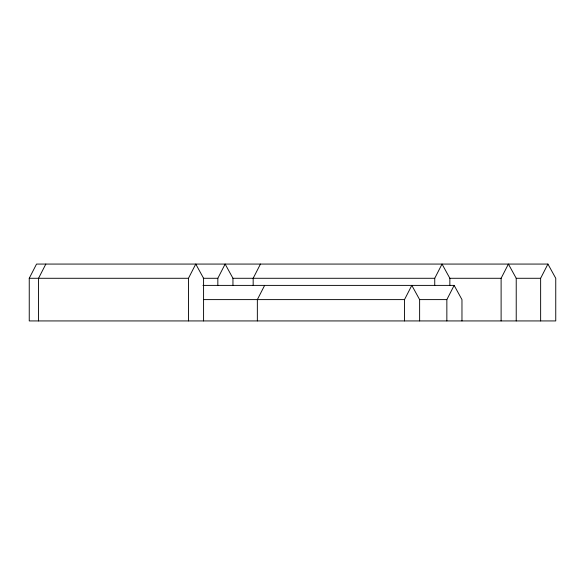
<?xml version="1.0" encoding="UTF-8"?>
<svg xmlns="http://www.w3.org/2000/svg" width="585" height="585" viewBox="0 0 585 585"><rect width="100%" height="100%" fill="white"/><g stroke="black" fill="none" stroke-linecap="round" stroke-linejoin="round"><path stroke-width="0.88" d="M29.25 278.284L36.541 264.069L547.926 264.069L555.75 278.284L555.75 320.931L29.25 320.931L29.25 278.284L188.465 278.284L195.763 264.069L203.58 278.284L203.58 320.931M45.842 264.069L38.544 278.284L38.544 320.931M217.839 285.392L217.839 278.284L225.137 264.069L232.954 278.284L232.954 285.546M260.457 264.069L253.166 278.284L253.166 285.392M264.639 285.392L257.349 299.608L257.349 320.931M404.513 320.931L404.513 299.608L411.811 285.392L419.628 299.608L419.628 320.931M434.743 285.392L434.743 278.284L442.033 264.069L449.858 278.284L449.858 285.546M446.852 320.931L446.852 299.608L454.143 285.392L202.936 285.392M501.111 320.931L501.111 278.284L508.402 264.069L516.226 278.284L516.226 320.931M540.635 320.931L540.635 278.284L547.926 264.069M203.251 278.284L217.839 278.284M232.954 278.284L434.743 278.284M449.858 278.284L501.111 278.284M516.226 278.284L540.635 278.284M203.58 299.608L404.513 299.608M419.628 299.608L446.852 299.608M454.143 285.392L461.967 299.608L461.967 320.931M188.465 278.284L188.465 320.931"/></g></svg>
